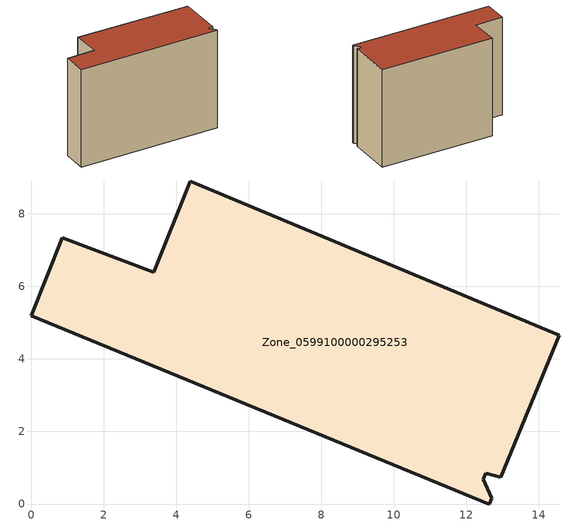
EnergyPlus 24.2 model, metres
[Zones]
Zone_0599100000295253
 floor ground (C_G): 12.64,0 0,5.2 0.86,7.35 3.38,6.39 4.38,8.91 14.57,4.66 12.95,0.74 12.54,0.85 12.47,0.69 12.71,0.16 z0
 wall outside (C_F): 0,5.2 12.64,0 12.71,0.16 12.47,0.69 12.54,0.85 12.95,0.74 14.57,4.66 4.38,8.91 3.38,6.39 0.86,7.35 0,5.2 z0:9.65
 roof outside (C_R): 12.47,0.69 12.54,0.85 12.95,0.74 14.57,4.66 4.38,8.91 3.38,6.39 0.86,7.35 0,5.2 12.64,0 12.71,0.16 z9.65
[BUILDING]
Pand.0599100000295253: North Axis=0; Terrain=City; Loads Convergence Tolerance Value=0.04; Temperature Convergence Tolerance Value=0.4; Solar Distribution=FullExterior; Maximum Number of Warmup Days=25; Minimum Number of Warmup Days=1
[Site:Location]
Rotterdam.The.Hague.AP_ZH_NLD Design_Conditions: Latitude=51.96; Longitude=4.45; Time Zone=1; Elevation=-4.5
[SITE:GROUNDTEMPERATURE:BUILDINGSURFACE]
18, 18, 18, 18, 18, 18, 18, 18, 18, 18, 18, 18
[MATERIAL] Thermal Absorptance=0.9; Solar Absorptance=0.7; Visible Absorptance=0.7
Name | Roughness | Thickness | Conductivity | Density | Specific Heat
G.TI.1946 | MediumSmooth | 0.15 | 1 | 540 | 1210
F.TI.1946 | Rough | 0.3 | 0.857143 | 1920 | 840
R.TI.1946 | MediumRough | 0.2 | 0.1 | 1500 | 1000
[CONSTRUCTION]
C_G: G.TI.1946
C_F: F.TI.1946
C_R: R.TI.1946
[ZONE]
Zone_0599100000295253: Type=1; Multiplier=1; Ceiling Height=Autocalculate; Volume=Autocalculate; Floor Area=autocalculate; Part of Total Floor Area=Yes
[ZONEINFILTRATION:DESIGNFLOWRATE]
Infil_Zone_0599100000295253: Zone or ZoneList or Space or SpaceList=Zone_0599100000295253; Schedule=AlwaysOn; Design Flow Rate Calculation Method=Flow/Area; Flow Rate per Floor Area=0.003; Constant Term Coefficient=1; Temperature Term Coefficient=0; Velocity Term Coefficient=0; Velocity Squared Term Coefficient=0
[HVACTEMPLATE:ZONE:IDEALLOADSAIRSYSTEM]
Zone_0599100000295253: Maximum Heating Supply Air Temperature=50; Minimum Cooling Supply Air Temperature=13; Maximum Heating Supply Air Humidity Ratio=0.0156; Minimum Cooling Supply Air Humidity Ratio=0.0077; Heating Limit=NoLimit; Cooling Limit=NoLimit; Dehumidification Control Type=ConstantSensibleHeatRatio; Cooling Sensible Heat Ratio=0.7; Dehumidification Setpoint=60; Humidification Control Type=None; Humidification Setpoint=30; Outdoor Air Method=None; Outdoor Air Flow Rate per Person=0.00944; Outdoor Air Flow Rate per Zone Floor Area=0; Outdoor Air Flow Rate per Zone=0; Demand Controlled Ventilation Type=None; Outdoor Air Economizer Type=NoEconomizer; Heat Recovery Type=None; Sensible Heat Recovery Effectiveness=0.7; Latent Heat Recovery Effectiveness=0.65
[ZONECONTROL:THERMOSTAT]
ThermostatControl_Zone_0599100000295253: Zone or ZoneList=Zone_0599100000295253; Control Type Schedule=DualSetpointControlType; Control 1=Thermostat_Zone_0599100000295253; Temperature Difference Between Cutout And Setpoint=0
[THERMOSTATSETPOINT:DUALSETPOINT]
Thermostat_Zone_0599100000295253: Heating Setpoint Temperature Schedule=HeatingSetpoint_Zone_0599100000295253; Cooling Setpoint Temperature Schedule=CoolingSetpoint_Zone_0599100000295253
[SCHEDULE:COMPACT]
HeatingSetpoint_Zone_0599100000295253: Through: 12/31, For: AllDays, Until: 24:00, 21
CoolingSetpoint_Zone_0599100000295253: Through: 12/31, For: AllDays, Until: 24:00, 24
DualSetpointControlType: Through: 12/31, For: AllDays, Until: 24:00, 4
AlwaysOn: Through: 12/31, For: AllDays, Until: 24:00, 1
